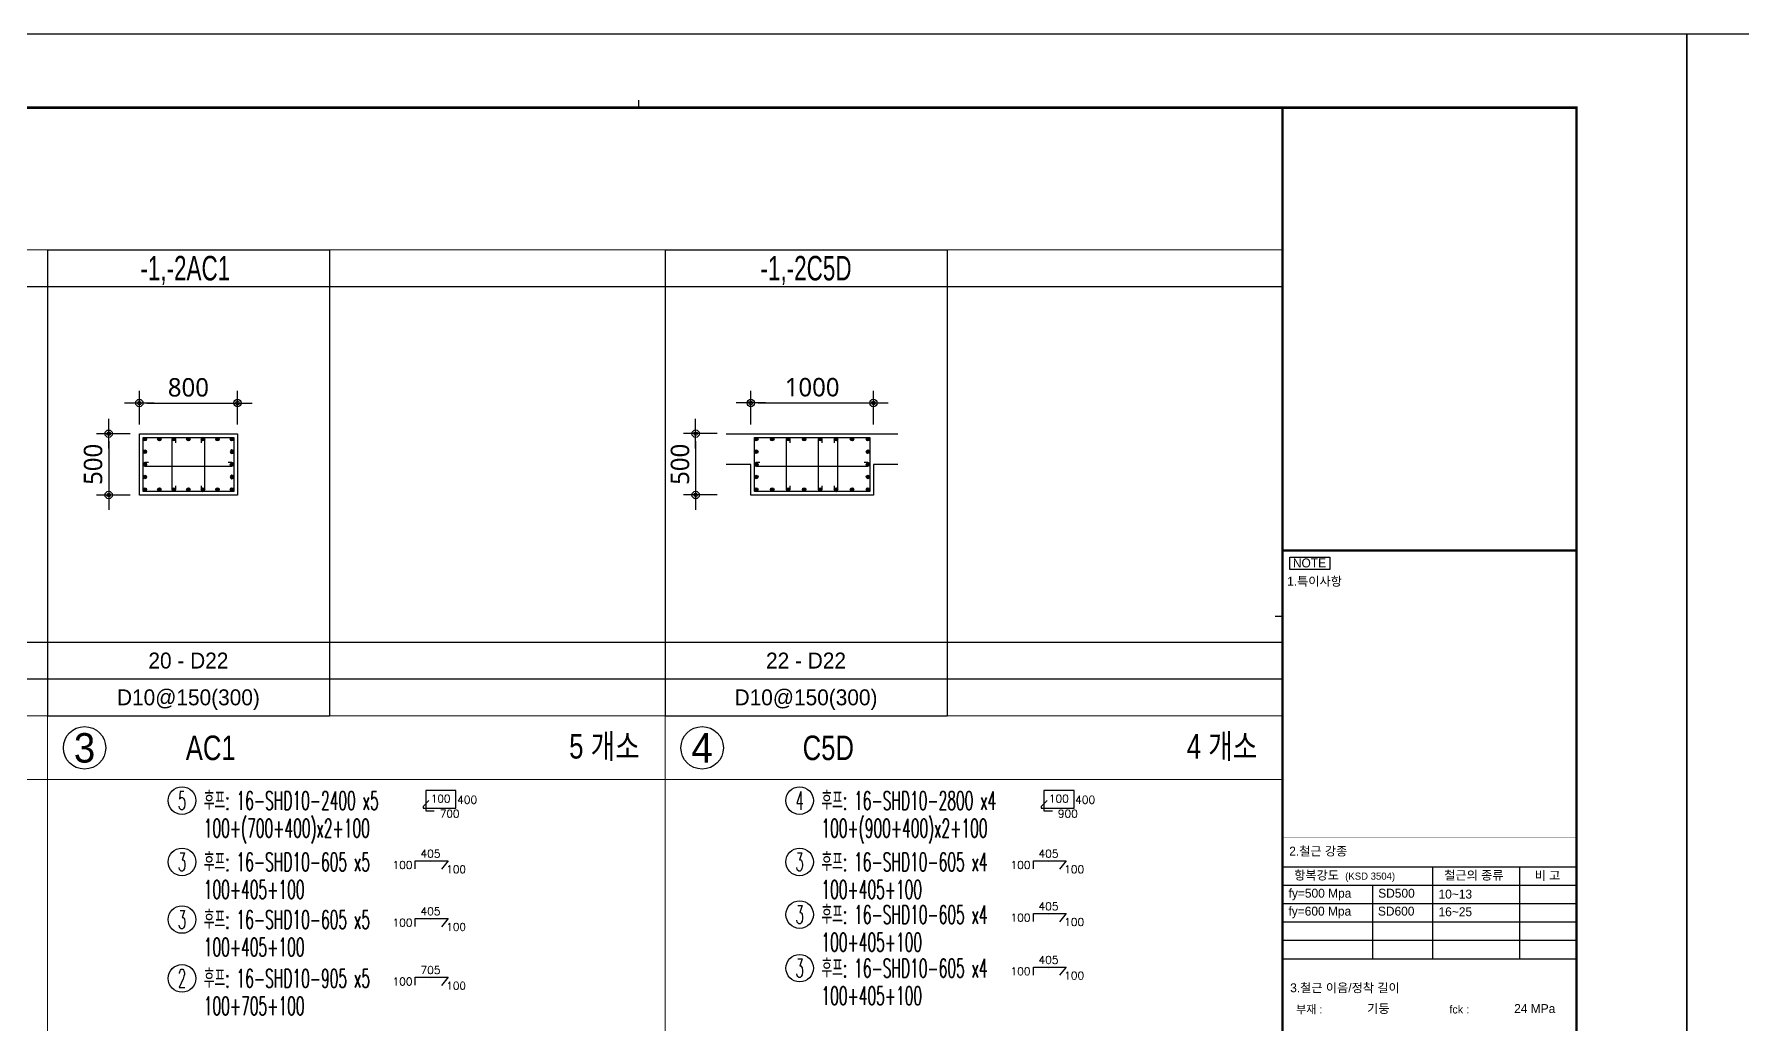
# Model space of a CAD drawing. Header units: millimetres. Extents: x 231380 to 990673, y -319231 to 132826.
# Drawn here: x 518885 to 532813, y -135220 to -127149 of the extents above; entities that cross this region are included whole.
import ezdxf
from ezdxf.enums import TextEntityAlignment as Align

# ---------------------------------------------------------------- set-up
doc = ezdxf.new("R2010")
doc.units = ezdxf.units.MM
doc.header["$LTSCALE"] = 91
doc.layers.get('Defpoints').update_dxf_attribs({"color": 145})
for name, color, linetype in [('AMAC-NO', 5, 'Continuous'), ('BAR', 2, 'Continuous'), ('BAR1', 2, 'Continuous'), ('DIM', 7, 'Continuous'), ('LEAD7', 7, 'Continuous'), ('LEAD8', 8, 'Continuous'), ('LINE', 7, 'Continuous'), ('XDIM', 7, 'Continuous'), ('XTAG', 7, 'Continuous'), ('기둥', 4, 'Continuous')]:
    doc.layers.add(name, color=color, linetype=linetype)
doc.layers.add('TEXT', color=3, linetype='Continuous', lineweight=9)
doc.layers.add('XTITLE', color=22, linetype='Continuous', lineweight=0)
doc.styles.add('XRebar', font='Romans.shx', dxfattribs={"bigfont": 'whgtxt.shx'})
doc.styles.add('XRebar2', font='Romans.shx')
doc.styles.add('XRebarSheet', font='Hmkmrhd_0.ttf')
doc.styles.add('돋음', font='Dotum.ttf')
doc.styles.add('맑은고딕', font='malgun.ttf')
doc.dimstyles.new('DIM_30', dxfattribs={"dimscale": 30, "dimtxt": 3, "dimasz": 1.2, "dimexe": 2, "dimexo": 1.5, "dimgap": 1, "dimtad": 1, "dimdec": 0, "dimdsep": 46, "dimtxsty": '맑은고딕', "dimblk1": 'DIMDOT', "dimblk2": 'DIMDOT', "dimsah": 1, "dimcen": 1, "dimdle": 2, "dimclrd": 7, "dimclre": 7, "dimclrt": 3, "dimadec": 0, "dimazin": 0, "dimtfac": 1, "dimtdec": 0, "dimtix": 1, "dimtmove": 2, "dimatfit": 3, "dimldrblk": 'DIMDOT', "dimfxl": 0, "dimtolj": 1, "dimarcsym": 0})

# ---------------------------------------------------------------- blocks, each defined once
blk = doc.blocks.new('dhs_sheet2e')
at = {"color": 7}
for p, q in [((55508.9, 57331.7), (55508.9, 57531.5)), ((73013.1, 43498.2), (72813.3, 43498.2)), ((73013.1, 36694), (81003.6, 36694)), ((77085.8, 36694), (77085.8, 34197)), ((79453.7, 36694), (79453.7, 34197)), ((73013.1, 36194.6), (81003.6, 36194.6)), ((75452.6, 36194.6), (75452.6, 34197)), ((73013.1, 35695.2), (81003.6, 35695.2)), ((73013.1, 35195.8), (81003.6, 35195.8)), ((73013.1, 34696.4), (81003.6, 34696.4)), ((73013.1, 34197), (81003.6, 34197))]:
    blk.add_line(p, q, dxfattribs=at)
for points in [[(84000, 0), (84000, 59329.4), (0, 59329.4), (0, 0)], [(73208.2, 45108.5), (74292.8, 45108.5), (74292.8, 44775), (73208.2, 44775)]]:
    blk.add_lwpolyline(points, close=True, dxfattribs=at)
at = {"color": 30, "const_width": 64.9}
blk.add_lwpolyline([(81003.6, 57331.7), (2996.4, 57331.7), (2996.4, 1997.6), (81003.6, 1997.6)], close=True, dxfattribs=at)
at = {"color": 30}
for points, const_width in [([(73013.1, 1997.6), (73013.1, 57331.7)], 64.9), ([(73013.1, 45291.6), (81003.6, 45291.6)], 64.9), ([(73013.1, 37482.7), (81003.6, 37482.7)], 1.25)]:
    blk.add_lwpolyline(points, dxfattribs=dict(at, const_width=const_width))
at = {"ltscale": 2, "const_width": 1.25}
for points in [[(73013.1, 36694), (73013.1, 34197)], [(81003.6, 36694), (81003.6, 34197)], [(73013.1, 33114.4), (73013.1, 32518)], [(81003.6, 32518), (81003.6, 33114.4)]]:
    blk.add_lwpolyline(points, dxfattribs=at)
at = {"color": 7, "const_width": 1.25}
for points in [[(73013.1, 33114.4), (81003.6, 33114.4)], [(75010.7, 32518), (75010.7, 33114.4)], [(77008.3, 33114.4), (77008.3, 32518)], [(79005.9, 32518), (79005.9, 33114.4)], [(73013.1, 32518), (81003.6, 32518)]]:
    blk.add_lwpolyline(points, dxfattribs=at)
at = {"color": 7, "ltscale": 2, "const_width": 1.25}
blk.add_lwpolyline([(77008.3, 32518), (77008.3, 33114.4)], dxfattribs=at)
at = {"color": 7, "style": 'XRebarSheet'}
for s, height, p in [('NOTE', 242.71, (73292, 44833.7)), ('1.특이사항', 242.71, (73135.9, 44335.3)), ('2.철근 강종', 242.71, (73193, 37000.1)), ('3.철근 이음/정착 길이', 242.711, (73219.2, 33284.8))]:
    blk.add_text(s, height=height, dxfattribs=at).set_placement(p)
at = {"color": 3, "style": 'XRebarSheet'}
for s, height, p in [('항복강도', 242.71, (73329, 36346.4)), ('(KSD 3504)', 194.17, (74714.3, 36344.3)), ('철근의 종류', 242.71, (77406.6, 36345.3)), ('비 고', 242.71, (79864.2, 36338.4)), ('부재 :', 220, (73378.9, 32707.9)), ('fck :', 220, (77546.2, 32707.9))]:
    blk.add_text(s, height=height, dxfattribs=at).set_placement(p)
blk = doc.blocks.new('zdfgarse')
at = {"color": 255, "xscale": 0.25, "yscale": 0.25, "zscale": 0.25}
blk.add_blockref('dhs_sheet2e', (0, 0), dxfattribs=at)
at = {"color": 3, "style": 'XRebarSheet'}
for s, p in [('fy=500 Mpa', (18294, 8964)), ('SD500', (18903, 8964)), ('10~13', (19313, 8958)), ('fy=600 Mpa', (18293, 8842)), ('SD600', (18901, 8842)), ('16~25', (19313, 8838)), ('기둥', (18828, 8180)), ('24 MPa', (19827, 8180))]:
    blk.add_text(s, height=60.7, dxfattribs=at).set_placement(p)
blk = doc.blocks.new('A$C74EF247C')
at = {"layer": 'LINE', "color": 7, "linetype": 'Continuous'}
for p, q in [((0, 0), (0, -3800)), ((0, 0), (2300, 0)), ((2300, 0), (2300, -3800)), ((0, -300), (2300, -300)), ((0, -3800), (2300, -3800))]:
    blk.add_line(p, q, dxfattribs=at)
at = {"layer": 'LINE', "color": 4, "linetype": 'Continuous'}
for p, q in [((0, -3200), (2300, -3200)), ((0, -3500), (2300, -3500))]:
    blk.add_line(p, q, dxfattribs=at)
blk = doc.blocks.new('DIMDOT')
at = {"layer": 'DIM', "linetype": 'Continuous'}
blk.add_line((-2, 0), (2, 0), dxfattribs=at)
for radius in [0.5, 0.25]:
    blk.add_circle((0, 0), radius, dxfattribs=at)
blk = doc.blocks.new('*D59')
at = {"layer": 'Defpoints', "color": 0, "transparency": 16777216}
for p in [(544030, -133548), (543780, -134048), (544030, -134048)]:
    blk.add_point(p, dxfattribs=at)
at = {"layer": 'DIM', "color": 7, "lineweight": -2, "transparency": 16777216}
for p, q in [((543955, -133548), (543680, -133548)), ((543780, -133608), (543780, -133988)), ((543955, -134048), (543680, -134048))]:
    blk.add_line(p, q, dxfattribs=at)
at = {"layer": 'DIM', "color": 7, "lineweight": -2, "transparency": 16777216, "xscale": 60, "yscale": 60, "zscale": 60}
for p, rotation in [((543780, -133548), 90), ((543780, -134048), 270)]:
    blk.add_blockref('DIMDOT', p, dxfattribs=dict(at, rotation=rotation))
at = {"layer": 'DIM', "color": 3, "transparency": 16777216, "insert": (543653, -133798), "char_height": 150, "attachment_point": 5, "rotation": 90, "style": '맑은고딕'}
blk.add_mtext('\\A1;500', dxfattribs=at)
blk = doc.blocks.new('*D60')
at = {"layer": 'Defpoints', "color": 0, "transparency": 16777216}
for p in [(544830, -133298), (544030, -133548), (544830, -133548)]:
    blk.add_point(p, dxfattribs=at)
at = {"layer": 'DIM', "color": 7, "lineweight": -2, "transparency": 16777216}
for p, q in [((544030, -133473), (544030, -133198)), ((544830, -133473), (544830, -133198)), ((544090, -133298), (544770, -133298))]:
    blk.add_line(p, q, dxfattribs=at)
at = {"layer": 'DIM', "color": 7, "lineweight": -2, "transparency": 16777216, "xscale": 60, "yscale": 60, "zscale": 60, "rotation": 180}
blk.add_blockref('DIMDOT', (544030, -133298), dxfattribs=at)
at = {"layer": 'DIM', "color": 7, "lineweight": -2, "transparency": 16777216, "xscale": 60, "yscale": 60, "zscale": 60}
blk.add_blockref('DIMDOT', (544830, -133298), dxfattribs=at)
at = {"layer": 'DIM', "color": 3, "transparency": 16777216, "insert": (544430, -133171), "char_height": 150, "attachment_point": 5, "style": '맑은고딕'}
blk.add_mtext('\\A1;800', dxfattribs=at)
blk = doc.blocks.new('ST')
at = {"layer": 'BAR'}
blk.add_circle((0, 0), 14.5, dxfattribs=at)
blk = doc.blocks.new('A$C08B0344F')
at = {"layer": 'BAR'}
blk.add_hatch(color=256, dxfattribs=at).paths.add_polyline_path([(14.5, 0, 1), (-14.5, 0, 1)])
at = {"layer": 'BAR', "rotation": 270}
blk.add_blockref('ST', (0, 0), dxfattribs=at)
blk = doc.blocks.new('*D82')
at = {"layer": 'Defpoints', "color": 0, "transparency": 16777216}
for p in [(536880, -138489), (536630, -138989), (536880, -138989)]:
    blk.add_point(p, dxfattribs=at)
at = {"layer": 'DIM', "color": 7, "lineweight": -2, "transparency": 16777216}
for p, q in [((536805, -138489), (536530, -138489)), ((536630, -138549), (536630, -138929)), ((536805, -138989), (536530, -138989))]:
    blk.add_line(p, q, dxfattribs=at)
at = {"layer": 'DIM', "color": 7, "lineweight": -2, "transparency": 16777216, "xscale": 60, "yscale": 60, "zscale": 60}
for p, rotation in [((536630, -138489), 90), ((536630, -138989), 270)]:
    blk.add_blockref('DIMDOT', p, dxfattribs=dict(at, rotation=rotation))
at = {"layer": 'DIM', "color": 3, "transparency": 16777216, "insert": (536503, -138739), "char_height": 150, "attachment_point": 5, "rotation": 90, "style": '맑은고딕'}
blk.add_mtext('\\A1;500', dxfattribs=at)
blk = doc.blocks.new('*D83')
at = {"layer": 'Defpoints', "color": 0, "transparency": 16777216}
for p in [(538080, -138239), (537080, -138489), (538080, -138489)]:
    blk.add_point(p, dxfattribs=at)
at = {"layer": 'DIM', "color": 7, "lineweight": -2, "transparency": 16777216}
for p, q in [((537080, -138414), (537080, -138139)), ((538080, -138414), (538080, -138139)), ((537140, -138239), (538020, -138239))]:
    blk.add_line(p, q, dxfattribs=at)
at = {"layer": 'DIM', "color": 7, "lineweight": -2, "transparency": 16777216, "xscale": 60, "yscale": 60, "zscale": 60, "rotation": 180}
blk.add_blockref('DIMDOT', (537080, -138239), dxfattribs=at)
at = {"layer": 'DIM', "color": 7, "lineweight": -2, "transparency": 16777216, "xscale": 60, "yscale": 60, "zscale": 60}
blk.add_blockref('DIMDOT', (538080, -138239), dxfattribs=at)
at = {"layer": 'DIM', "color": 3, "transparency": 16777216, "insert": (537580, -138111), "char_height": 150, "attachment_point": 5, "style": '맑은고딕'}
blk.add_mtext('\\A1;1000', dxfattribs=at)
blk = doc.blocks.new('*U1113', base_point=(519978.1789, -133399.3292))
at = {"layer": 'XTAG', "color": 0, "linetype": 'Continuous', "ltscale": 1.57717e-317}
blk.add_circle((520090.6789, -133399.3292), 112.5, dxfattribs=at)
at = {"layer": 'XTAG', "color": 0, "linetype": 'Continuous', "ltscale": 1.57717e-317, "style": 'XRebar', "width": 0.5}
blk.add_text('5', height=150, dxfattribs=at).set_placement((520090.6789, -133399.3292), align=Align.MIDDLE_CENTER)
at = {"layer": 'XTAG', "color": 0, "linetype": 'Continuous', "ltscale": 1.57717e-317, "style": 'XRebar', "width": 0.55}
for s, p in [('후프: 16-SHD10-2400 x5', (520268.8039, -133399.3292)), ('100+(700+400)x2+100', (520268.8039, -133624.3292))]:
    blk.add_text(s, height=150, dxfattribs=at).set_placement(p, align=Align.MIDDLE_LEFT)
blk = doc.blocks.new('*U1120', base_point=(519978.1789, -134849.3292))
at = {"layer": 'XTAG', "color": 0, "linetype": 'Continuous', "ltscale": 1.57717e-317}
blk.add_circle((520090.6789, -134849.3292), 112.5, dxfattribs=at)
at = {"layer": 'XTAG', "color": 0, "linetype": 'Continuous', "ltscale": 1.57717e-317, "style": 'XRebar', "width": 0.5}
blk.add_text('2', height=150, dxfattribs=at).set_placement((520090.6789, -134849.3292), align=Align.MIDDLE_CENTER)
at = {"layer": 'XTAG', "color": 0, "linetype": 'Continuous', "ltscale": 1.57717e-317, "style": 'XRebar', "width": 0.55}
for s, p in [('후프: 16-SHD10-905 x5', (520268.8039, -134849.3292)), ('100+705+100', (520268.8039, -135074.3292))]:
    blk.add_text(s, height=150, dxfattribs=at).set_placement(p, align=Align.MIDDLE_LEFT)
blk = doc.blocks.new('*U1131', base_point=(519978.1789, -133899.3292))
at = {"layer": 'XTAG', "color": 0, "linetype": 'Continuous', "ltscale": 1.57717e-317}
blk.add_circle((520090.6789, -133899.3292), 112.5, dxfattribs=at)
at = {"layer": 'XTAG', "color": 0, "linetype": 'Continuous', "ltscale": 1.57717e-317, "style": 'XRebar', "width": 0.5}
blk.add_text('3', height=150, dxfattribs=at).set_placement((520090.6789, -133899.3292), align=Align.MIDDLE_CENTER)
at = {"layer": 'XTAG', "color": 0, "linetype": 'Continuous', "ltscale": 1.57717e-317, "style": 'XRebar', "width": 0.55}
for s, p in [('후프: 16-SHD10-605 x5', (520268.8039, -133899.3292)), ('100+405+100', (520268.8039, -134124.3292))]:
    blk.add_text(s, height=150, dxfattribs=at).set_placement(p, align=Align.MIDDLE_LEFT)
blk = doc.blocks.new('*U1132', base_point=(519978.1789, -134369.3292))
at = {"layer": 'XTAG', "color": 0, "linetype": 'Continuous', "ltscale": 1.57717e-317}
blk.add_circle((520090.6789, -134369.3292), 112.5, dxfattribs=at)
at = {"layer": 'XTAG', "color": 0, "linetype": 'Continuous', "ltscale": 1.57717e-317, "style": 'XRebar', "width": 0.5}
blk.add_text('3', height=150, dxfattribs=at).set_placement((520090.6789, -134369.3292), align=Align.MIDDLE_CENTER)
at = {"layer": 'XTAG', "color": 0, "linetype": 'Continuous', "ltscale": 1.57717e-317, "style": 'XRebar', "width": 0.55}
for s, p in [('후프: 16-SHD10-605 x5', (520268.8039, -134369.3292)), ('100+405+100', (520268.8039, -134594.3292))]:
    blk.add_text(s, height=150, dxfattribs=at).set_placement(p, align=Align.MIDDLE_LEFT)
blk = doc.blocks.new('*U1135', base_point=(525015, -134329))
at = {"layer": 'XTAG', "color": 0, "linetype": 'Continuous', "ltscale": 4.34369e-311}
blk.add_circle((525128, -134329), 112, dxfattribs=at)
at = {"layer": 'XTAG', "color": 0, "linetype": 'Continuous', "ltscale": 4.34369e-311, "style": 'XRebar', "width": 0.5}
blk.add_text('3', height=150, dxfattribs=at).set_placement((525128, -134329), align=Align.MIDDLE_CENTER)
at = {"layer": 'XTAG', "color": 0, "linetype": 'Continuous', "ltscale": 4.34369e-311, "style": 'XRebar', "width": 0.55}
for s, p in [('후프: 16-SHD10-605 x4', (525306, -134329)), ('100+405+100', (525306, -134554))]:
    blk.add_text(s, height=150, dxfattribs=at).set_placement(p, align=Align.MIDDLE_LEFT)
blk = doc.blocks.new('*U1136', base_point=(525015.4771, -133899.3292))
at = {"layer": 'XTAG', "color": 0, "linetype": 'Continuous', "ltscale": 4.34369e-311}
blk.add_circle((525127.9771, -133899.3292), 112.5, dxfattribs=at)
at = {"layer": 'XTAG', "color": 0, "linetype": 'Continuous', "ltscale": 4.34369e-311, "style": 'XRebar', "width": 0.5}
blk.add_text('3', height=150, dxfattribs=at).set_placement((525127.9771, -133899.3292), align=Align.MIDDLE_CENTER)
at = {"layer": 'XTAG', "color": 0, "linetype": 'Continuous', "ltscale": 4.34369e-311, "style": 'XRebar', "width": 0.55}
for s, p in [('후프: 16-SHD10-605 x4', (525306.1021, -133899.3292)), ('100+405+100', (525306.1021, -134124.3292))]:
    blk.add_text(s, height=150, dxfattribs=at).set_placement(p, align=Align.MIDDLE_LEFT)
blk = doc.blocks.new('*U1137', base_point=(525015, -134766))
at = {"layer": 'XTAG', "color": 0, "linetype": 'Continuous', "ltscale": 4.34369e-311}
blk.add_circle((525128, -134766), 112, dxfattribs=at)
at = {"layer": 'XTAG', "color": 0, "linetype": 'Continuous', "ltscale": 4.34369e-311, "style": 'XRebar', "width": 0.55}
for s, p in [('후프: 16-SHD10-605 x4', (525306, -134766)), ('100+405+100', (525306, -134991))]:
    blk.add_text(s, height=150, dxfattribs=at).set_placement(p, align=Align.MIDDLE_LEFT)
at = {"layer": 'XTAG', "color": 0, "linetype": 'Continuous', "ltscale": 4.34369e-311, "style": 'XRebar', "width": 0.5}
blk.add_text('3', height=150, dxfattribs=at).set_placement((525128, -134766), align=Align.MIDDLE_CENTER)
blk = doc.blocks.new('*U1159', base_point=(525015.4771, -133399.3292))
at = {"layer": 'XTAG', "color": 0, "linetype": 'Continuous', "ltscale": 4.34369e-311}
blk.add_circle((525127.9771, -133399.3292), 112.5, dxfattribs=at)
at = {"layer": 'XTAG', "color": 0, "linetype": 'Continuous', "ltscale": 4.34369e-311, "style": 'XRebar', "width": 0.5}
blk.add_text('4', height=150, dxfattribs=at).set_placement((525127.9771, -133399.3292), align=Align.MIDDLE_CENTER)
at = {"layer": 'XTAG', "color": 0, "linetype": 'Continuous', "ltscale": 4.34369e-311, "style": 'XRebar', "width": 0.55}
for s, p in [('후프: 16-SHD10-2800 x4', (525306.1021, -133399.3292)), ('100+(900+400)x2+100', (525306.1021, -133624.3292))]:
    blk.add_text(s, height=150, dxfattribs=at).set_placement(p, align=Align.MIDDLE_LEFT)
blk = doc.blocks.new('-2AC1')
at = {"layer": 'BAR1'}
blk.add_lwpolyline([(780, 1830), (780, 2270), (1520, 2270), (1520, 1830)], close=True, dxfattribs=at)
for points in [[(1046, 1874.5), (1046, 1844.5, -1), (1017, 1844.5), (1017, 2255.5, -1), (1046, 2255.5), (1046, 2225.5)], [(1254, 1874.5), (1254, 1844.5, 1), (1283, 1844.5), (1283, 2255.5, 1), (1254, 2255.5), (1254, 2225.5)], [(824.5, 2064.5), (794.5, 2064.5, 1), (794.5, 2035.5), (1505.5, 2035.5, 1), (1505.5, 2064.5), (1475.5, 2064.5)]]:
    blk.add_lwpolyline(points, format="xyb", dxfattribs=at)
at = {"layer": '기둥'}
blk.add_lwpolyline([(750, 1800), (750, 2300), (1550, 2300), (1550, 1800)], close=True, dxfattribs=at)
at = {"layer": 'BAR', "rotation": 90.00000000000031}
for p in [(794.5, 2255.5), (913, 2255.5), (1031.5, 2255.5), (1150, 2255.5), (1268.5, 2255.5), (1387, 2255.5), (1505.5, 2255.5), (794.5, 2152.75), (794.5, 2050), (794.5, 1947.25), (1505.5, 2050), (794.5, 1844.5), (913, 1844.5), (1031.5, 1844.5), (1150, 1844.5), (1268.5, 1844.5), (1387, 1844.5), (1505.5, 1844.5)]:
    blk.add_blockref('A$C08B0344F', p, dxfattribs=at)
at = {"layer": 'BAR', "xscale": -1, "rotation": 269.9999999999955}
for p in [(1505.5, 2152.75), (1505.5, 1947.25)]:
    blk.add_blockref('A$C08B0344F', p, dxfattribs=at)
at = {"layer": 'LINE'}
blk.add_blockref('A$C74EF247C', (0, 3800), dxfattribs=at)
at = {"layer": 'TEXT', "color": 6, "style": '돋음', "width": 0.7}
blk.add_text('-1,-2AC1 ', height=200, dxfattribs=at).set_placement((1150, 3650), align=Align.MIDDLE_CENTER)
at = {"layer": 'TEXT', "linetype": 'ByBlock', "style": '돋음'}
for s, p in [('20 - D22', (1150, 450)), ('D10@150(300)', (1150, 150))]:
    blk.add_text(s, height=130, dxfattribs=at).set_placement(p, align=Align.MIDDLE_CENTER)
at = {"layer": 'DIM'}
dim = blk.add_linear_dim(base=(1550, 2550), p1=(750, 2300), p2=(1550, 2300), dimstyle='DIM_30', override={"dimscale": 50}, dxfattribs=at)
dim.commit()
dim.dimension.update_dxf_attribs({"geometry": '*D60', "text_midpoint": (1150, 2677.5), "insert": (-543280.09, 135848.06)})
dim = blk.add_linear_dim(base=(500, 1800), p1=(750, 2300), p2=(750, 1800), angle=270, dimstyle='DIM_30', override={"dimscale": 50}, dxfattribs=at)
dim.commit()
dim.dimension.update_dxf_attribs({"geometry": '*D59', "text_midpoint": (372.5, 2050), "insert": (-543280.09, 135848.06)})
blk = doc.blocks.new('-2C5D')
at = {"layer": 'BAR1'}
blk.add_lwpolyline([(730, 1830), (730, 2270), (1670, 2270), (1670, 1830)], close=True, dxfattribs=at)
for points in [[(1019.3, 1874.5), (1019.3, 1844.5, -1), (990.3, 1844.5), (990.3, 2255.5, -1), (1019.3, 2255.5), (1019.3, 2225.5)], [(1279.6, 1874.5), (1279.6, 1844.5, -1), (1250.6, 1844.5), (1250.6, 2255.5, -1), (1279.6, 2255.5), (1279.6, 2225.5)], [(1380.7, 1874.5), (1380.7, 1844.5, 1), (1409.7, 1844.5), (1409.7, 2255.5, 1), (1380.7, 2255.5), (1380.7, 2225.5)], [(774.5, 2064.5), (744.5, 2064.5, 1), (744.5, 2035.5), (1655.5, 2035.5, 1), (1655.5, 2064.5), (1625.5, 2064.5)]]:
    blk.add_lwpolyline(points, format="xyb", dxfattribs=at)
at = {"layer": '기둥'}
blk.add_line((500, 2300), (1900, 2300), dxfattribs=at)
blk.add_lwpolyline([(1900, 2050), (1700, 2050), (1700, 1800), (700, 1800), (700, 2050), (500, 2050)], dxfattribs=at)
at = {"layer": 'BAR', "rotation": 89.99999999999713}
for p in [(744.5, 2255.5), (874.6, 2255.5), (1004.8, 2255.5), (1134.9, 2255.5), (1265.1, 2255.5), (1395.2, 2255.5), (1525.4, 2255.5), (1655.5, 2255.5), (744.5, 2152.7), (1655.5, 2152.7), (744.5, 2050), (744.5, 1947.2), (1655.5, 2050), (1655.5, 1947.2), (744.5, 1844.5), (874.6, 1844.5), (1004.8, 1844.5), (1134.9, 1844.5), (1265.1, 1844.5), (1395.2, 1844.5), (1525.4, 1844.5), (1655.5, 1844.5)]:
    blk.add_blockref('A$C08B0344F', p, dxfattribs=at)
at = {"layer": 'LINE'}
blk.add_blockref('A$C74EF247C', (0, 3800), dxfattribs=at)
at = {"layer": 'TEXT', "color": 6, "style": '돋음', "width": 0.7}
blk.add_text('-1,-2C5D', height=200, dxfattribs=at).set_placement((1150, 3650), align=Align.MIDDLE_CENTER)
at = {"layer": 'TEXT', "linetype": 'ByBlock', "style": '돋음'}
for s, p in [('22 - D22', (1150, 450)), ('D10@150(300)', (1150, 150))]:
    blk.add_text(s, height=130, dxfattribs=at).set_placement(p, align=Align.MIDDLE_CENTER)
at = {"layer": 'DIM'}
dim = blk.add_linear_dim(base=(1700, 2550), p1=(700, 2300), p2=(1700, 2300), dimstyle='DIM_30', override={"dimscale": 50}, dxfattribs=at)
dim.commit()
dim.dimension.update_dxf_attribs({"geometry": '*D83', "text_midpoint": (1200, 2677.9), "insert": (-536380.1, 140789.4)})
dim = blk.add_linear_dim(base=(250, 1800), p1=(500, 2300), p2=(500, 1800), angle=270, dimstyle='DIM_30', override={"dimscale": 50}, dxfattribs=at)
dim.commit()
dim.dimension.update_dxf_attribs({"geometry": '*D82', "text_midpoint": (122.5, 2050), "insert": (-536380.1, 140789.4)})

msp = doc.modelspace()

# ---------------------------------------------------------------- linework, layer by layer
at = {"layer": 'AMAC-NO', "color": 2}
for centre in [(519295.8, -132969.1), (524333.1, -132969.1)]:
    msp.add_circle(centre, 172.8, dxfattribs=at)
at = {"layer": 'LEAD7'}
msp.add_line((529067.5, -129210.1), (508062.5, -129210.1), dxfattribs=at)
at = {"layer": 'LEAD8'}
for p, q in [((508062.5, -132107.3), (529067.5, -132107.3)), ((508062.5, -132407.3), (529067.5, -132407.3))]:
    msp.add_line(p, q, dxfattribs=at)
at = {"layer": 'XDIM', "color": 250, "linetype": 'Continuous', "ltscale": 5e-324}
for p, q in [((522198.7, -133399.3), (522198.7, -133399.3)), ((527239.9, -133399.3), (527239.9, -133399.3)), ((522120.1, -133899.3), (522120.1, -133899.3)), ((527161.4, -133899.3), (527161.4, -133899.3)), ((522120.1, -134369.3), (522120.1, -134369.3)), ((527161.4, -134329.1), (527161.4, -134329.1)), ((527161.4, -134765.8), (527161.4, -134765.8)), ((522120.1, -134849.3), (522120.1, -134849.3))]:
    msp.add_line(p, q, dxfattribs=at)
at = {"layer": 'XDIM', "color": 1, "linetype": 'Continuous', "ltscale": 5e-324}
for points in [[(522105.2, -133398.7), (522057.6, -133448.1), (522057.6, -133460.5), (522325.1, -133460.5), (522325.1, -133318.2), (522079.3, -133318.2), (522079.3, -133482.8), (522148.1, -133482.8)], [(527146.4, -133398.7), (527098.8, -133448.1), (527098.8, -133460.5), (527366.4, -133460.5), (527366.4, -133318.2), (527120.6, -133318.2), (527120.6, -133482.8), (527189.4, -133482.8)], [(521993.7, -133955.2), (521993.7, -133889.9), (522261.3, -133889.9), (522206, -133957.5)], [(527034.9, -133955.2), (527034.9, -133889.9), (527302.5, -133889.9), (527247.2, -133957.5)], [(521993.7, -134425.2), (521993.7, -134359.9), (522261.3, -134359.9), (522206, -134427.5)], [(527034.9, -134384.9), (527034.9, -134319.7), (527302.5, -134319.7), (527247.2, -134387.3)], [(527034.9, -134821.7), (527034.9, -134756.4), (527302.5, -134756.4), (527247.2, -134824)], [(521993.7, -134905.2), (521993.7, -134839.9), (522261.3, -134839.9), (522206, -134907.5)]]:
    msp.add_lwpolyline(points, dxfattribs=at)
at = {"layer": 'XTITLE', "color": 3, "ltscale": 2}
for p, q in [((508062.5, -128907.3), (529067.5, -128907.3)), ((508062.5, -132707.3), (529067.5, -132707.3)), ((508918.3, -133227.6), (529067.5, -133227.6))]:
    msp.add_line(p, q, dxfattribs=at)
for points in [[(518992.9, -128907.3), (518992.9, -144348.5)], [(524030.2, -128907.3), (524030.2, -144348.5)]]:
    msp.add_lwpolyline(points, dxfattribs=at)

# ---------------------------------------------------------------- block references
at = {"xscale": 1.199999996698919, "yscale": 1.199999996698919, "zscale": 1.199999996698919}
for p in [(507163.6, -144947.8), (532363.6, -144947.8)]:
    msp.add_blockref('zdfgarse', p, dxfattribs=at)
at = {"layer": 'DIM'}
for name, p in [('-2AC1', (518992.9, -132707.3)), ('-2C5D', (524030.2, -132707.3))]:
    msp.add_blockref(name, p, dxfattribs=at)
at = {"layer": 'XTAG', "color": 30, "linetype": 'Continuous', "ltscale": 2.33129e-317}
for name, p in [('*U1113', (519978.2, -133399.3)), ('*U1159', (525015.5, -133399.3)), ('*U1131', (519978.2, -133899.3)), ('*U1136', (525015.5, -133899.3)), ('*U1132', (519978.2, -134369.3)), ('*U1135', (525015.5, -134329.1)), ('*U1137', (525015.5, -134765.8)), ('*U1120', (519978.2, -134849.3))]:
    msp.add_blockref(name, p, dxfattribs=at)

# ---------------------------------------------------------------- texts
at = {"layer": 'AMAC-NO', "color": 2, "style": '돋음'}
for s, p in [('3', (519295.8, -132969.1)), ('4', (524333.1, -132969.1))]:
    msp.add_text(s, height=240, dxfattribs=at).set_placement(p, align=Align.MIDDLE_CENTER)
at = {"layer": 'AMAC-NO', "color": 2, "style": '돋음', "width": 0.8}
for s, p in [('AC1', (520324.8, -132969.1)), ('5 개소', (523536.8, -132956.4)), ('C5D', (525362.1, -132969.1)), ('4 개소', (528574.1, -132956.4))]:
    msp.add_text(s, height=200, dxfattribs=at).set_placement(p, align=Align.MIDDLE_CENTER)
at = {"layer": 'XDIM', "color": 3, "linetype": 'Continuous', "ltscale": 5e-324, "style": 'XRebar2'}
for p in [(522119.3, -133434), (527160.6, -133434)]:
    msp.add_text('100', height=63, dxfattribs=at).set_placement(p, align=Align.BOTTOM_LEFT)
for p in [(522335.1, -133392.9), (527376.3, -133392.9)]:
    msp.add_text('400', height=63, dxfattribs=at).set_placement(p, align=Align.MIDDLE_LEFT)
for s, p in [('700', (522192.8, -133474)), ('900', (527234.1, -133474)), ('100', (522244.8, -133928.1)), ('100', (527286, -133928.1)), ('100', (522244.8, -134398.1)), ('100', (527286, -134357.9)), ('100', (527286, -134794.6)), ('100', (522244.8, -134878.1))]:
    msp.add_text(s, height=63, dxfattribs=at).set_placement(p, align=Align.TOP_LEFT)
for s, p in [('405', (522117.2, -133882.3)), ('405', (527158.4, -133882.3)), ('405', (527158.4, -134312)), ('405', (522117.2, -134352.3)), ('405', (527158.4, -134748.7)), ('705', (522117.2, -134832.3))]:
    msp.add_text(s, height=63, dxfattribs=at).set_placement(p, align=Align.BOTTOM_CENTER)
for p in [(521969.6, -133924.6), (527010.8, -133924.6), (521969.6, -134394.6), (527010.8, -134354.3), (527010.8, -134791.1), (521969.6, -134874.6)]:
    msp.add_text('100', height=63, dxfattribs=at).set_placement(p, align=Align.MIDDLE_RIGHT)

doc.saveas('drawing.dxf')
